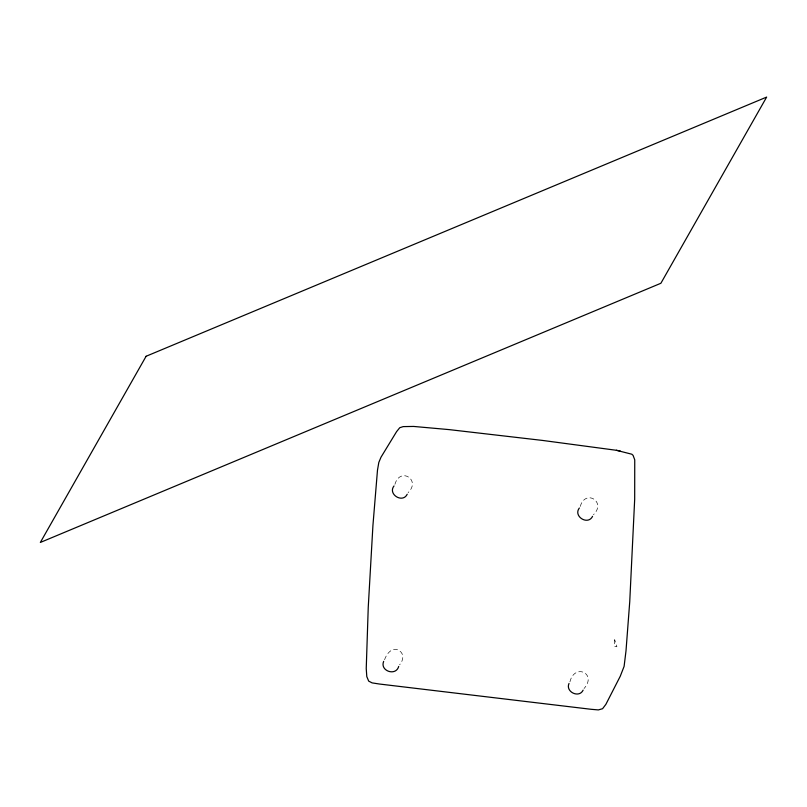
<?xml version="1.0" encoding="UTF-8"?>
<svg xmlns="http://www.w3.org/2000/svg" width="807" height="807" viewBox="0 0 807 807"><rect width="100%" height="100%" fill="white"/><g stroke="black" fill="none" stroke-linecap="round" stroke-linejoin="round"><path stroke-width="0.61" stroke-dasharray="4.04 3.03" d="M394.926 484.331C399.899 466.628 421.395 479.691 408.13 492.633M384.586 659.753C386.503 653.7 392.626 646.024 399.475 650.805C404.539 654.114 403.157 660.903 399.616 664.837M580.273 506.413C585.246 488.709 606.743 501.762 593.478 514.715M569.934 681.834C574.513 662.91 597.462 673.502 584.046 688.522M614.722 639.79L614.278 646.336L616.901 646.78L614.722 639.79"/><path stroke-width="1.21" d="M383.668 661.367C379.623 670.95 395.914 676.559 398.698 666.451M569.016 683.448C565.182 691.841 579.144 698.58 583.128 690.136M394.008 485.945C387.511 494.177 402.632 503.679 407.212 494.247M579.355 508.017C572.859 516.258 587.98 525.761 592.56 516.329M616.417 450.296L542.536 440.43L449.277 429.627L413.638 426.439L403.157 426.61L399.737 427.73L396.61 431.604L380.995 457.216L378.826 462.401L377.484 470.168L372.925 525.559L368.244 607.338L366.237 668.559L366.802 676.609L368.688 681.108L372.088 682.883L379.401 684.023L591.087 709.292L598.35 709.918L602.577 708.707L605.875 704.36L620.26 676.246L624.104 666.38L626 650.876L629.742 601.689L634.685 499.24L634.746 459.839L633.071 455.35L631.831 454.22L616.417 450.296L620.27 451.022M146.117 356.26L40.35 542.445L660.883 283.267L766.65 97.082L146.117 356.26"/></g></svg>
